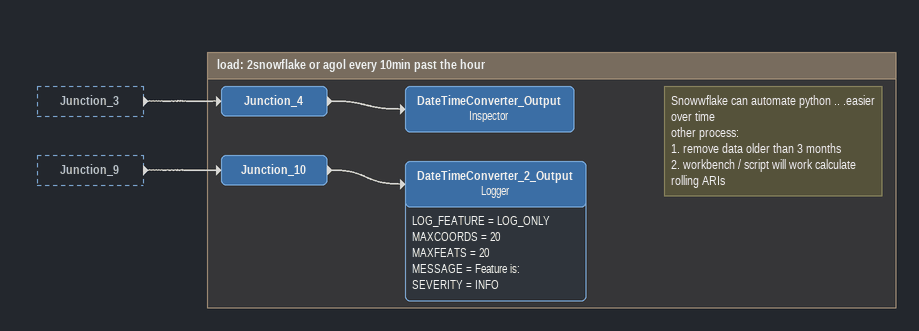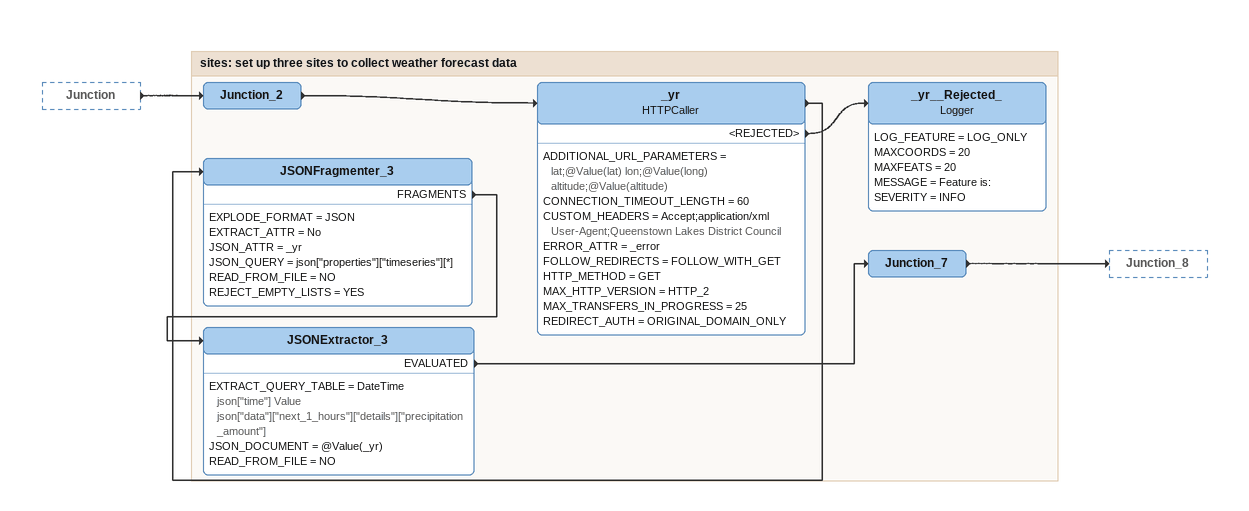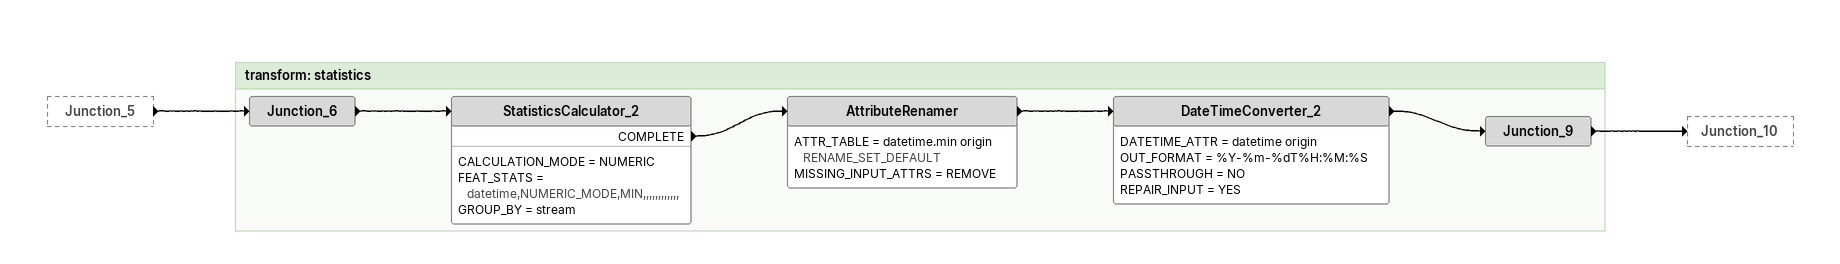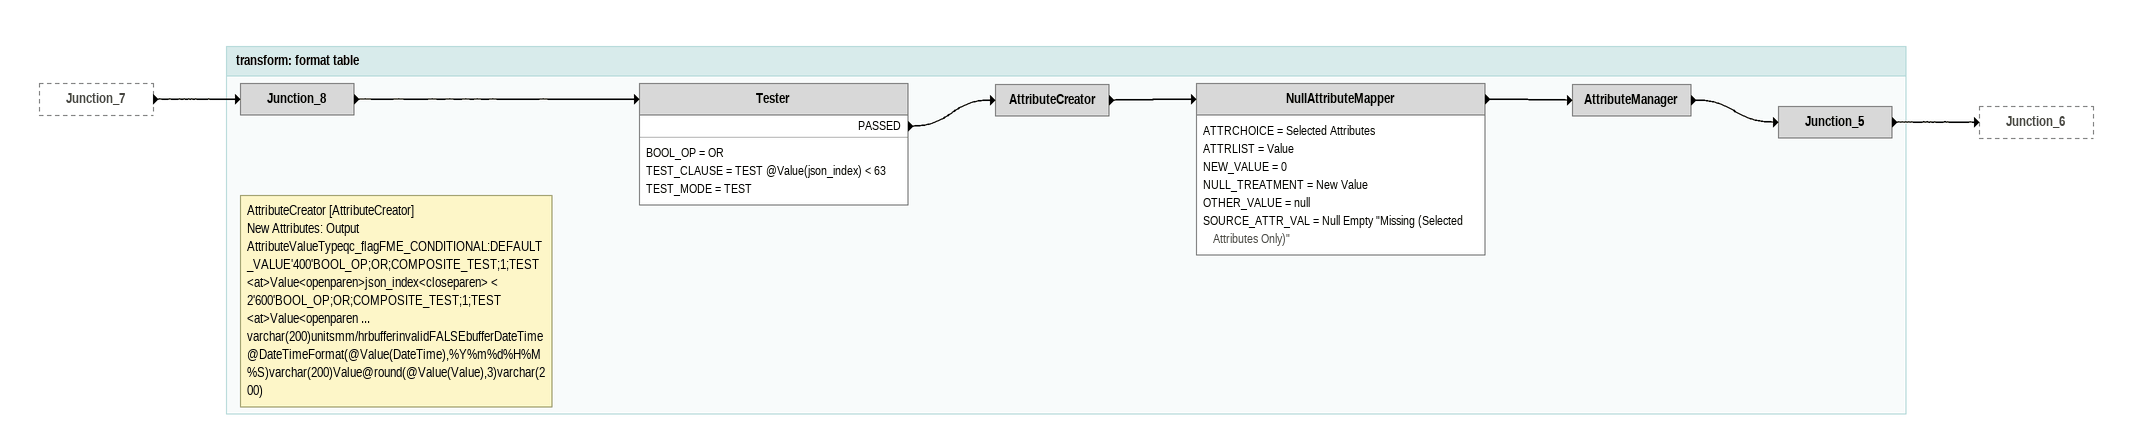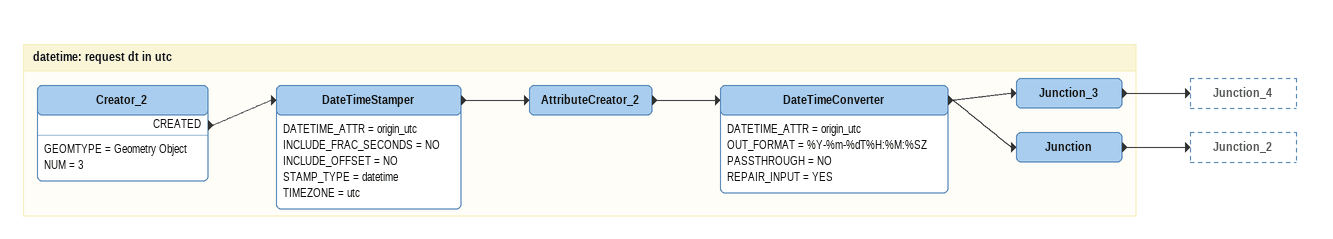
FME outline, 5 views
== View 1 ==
Junction_3 [outside]
    -> Junction_4
Junction_9 [outside]
    -> Junction_10

Bookmark: load: 2snowflake or agol every 10min past the hour
Junction_4
    -> DateTimeConverter_Output
Note: Snowwflake can automate python .. .easier over time / other process: / 1. remove data older than 3 months / 2. workbench / script will work calculate rolling ARIs
DateTimeConverter_Output: Inspector
Junction_10
    -> DateTimeConverter_2_Output
DateTimeConverter_2_Output: Logger
    LOG_FEATURE = LOG_ONLY
    MAXCOORDS = 20
    MAXFEATS = 20
    MESSAGE = Feature is:
    SEVERITY = INFO

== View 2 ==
Junction [outside]
    -> Junction_2

Bookmark: sites: set up three sites to collect weather forecast data
Junction_2
    -> _yr
_yr: HTTPCaller
    ADDITIONAL_URL_PARAMETERS = lat;@Value(lat) lon;@Value(long) altitude;@Value(altitude)
    CONNECTION_TIMEOUT_LENGTH = 60
    CUSTOM_HEADERS = Accept;application/xml User-Agent;Queenstown Lakes District Council
    ERROR_ATTR = _error
    FOLLOW_REDIRECTS = FOLLOW_WITH_GET
    HTTP_METHOD = GET
    MAX_HTTP_VERSION = HTTP_2
    MAX_TRANSFERS_IN_PROGRESS = 25
    REDIRECT_AUTH = ORIGINAL_DOMAIN_ONLY
    -> JSONFragmenter_3
    <REJECTED> -> _yr__Rejected_
_yr__Rejected_: Logger
    LOG_FEATURE = LOG_ONLY
    MAXCOORDS = 20
    MAXFEATS = 20
    MESSAGE = Feature is:
    SEVERITY = INFO
JSONFragmenter_3
    EXPLODE_FORMAT = JSON
    EXTRACT_ATTR = No
    JSON_ATTR = _yr
    JSON_QUERY = json["properties"]["timeseries"][*]
    READ_FROM_FILE = NO
    REJECT_EMPTY_LISTS = YES
    FRAGMENTS -> JSONExtractor_3
JSONExtractor_3
    EXTRACT_QUERY_TABLE = DateTime json["time"] Value json["data"]["next_1_hours"]["details"]["precipitation_amount"]
    JSON_DOCUMENT = @Value(_yr)
    READ_FROM_FILE = NO
    EVALUATED -> Junction_7
Junction_7
    -> Junction_8

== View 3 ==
Junction_5 [outside]
    -> Junction_6

Bookmark: transform: statistics
Junction_6
    -> StatisticsCalculator_2
StatisticsCalculator_2
    CALCULATION_MODE = NUMERIC
    FEAT_STATS = datetime,NUMERIC_MODE,MIN,,,,,,,,,,,,
    GROUP_BY = stream
    COMPLETE -> AttributeRenamer
AttributeRenamer
    ATTR_TABLE = datetime.min origin RENAME_SET_DEFAULT
    MISSING_INPUT_ATTRS = REMOVE
    -> DateTimeConverter_2
DateTimeConverter_2
    DATETIME_ATTR = datetime origin
    OUT_FORMAT = %Y-%m-%dT%H:%M:%S
    PASSTHROUGH = NO
    REPAIR_INPUT = YES
    -> Junction_9
Junction_9
    -> Junction_10

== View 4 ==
Junction_7 [outside]
    -> Junction_8

Bookmark: transform: format table
Junction_8
    -> Tester
Tester
    BOOL_OP = OR
    TEST_CLAUSE = TEST @Value(json_index) < 63
    TEST_MODE = TEST
    PASSED -> AttributeCreator
Note: AttributeCreator [AttributeCreator] / New Attributes: Output AttributeValueTypeqc_flagFME_CONDITIONAL:DEFAULT_VALUE'400'BOOL_OP;OR;COMPOSITE_TEST;1;TEST <at>Value<openparen>json_index<closeparen> < 2'600'BOOL_OP;OR;COMPOSITE_TEST;1;TEST <at>Value<openparen ... varchar(200)unitsmm/hrbufferinvalidFALSEbufferDateTime@DateTimeFormat(@Value(DateTime),%Y%m%d%H%M%S)varchar(200)Value@round(@Value(Value),3)varchar(200)
AttributeCreator
    -> NullAttributeMapper
NullAttributeMapper
    ATTRCHOICE = Selected Attributes
    ATTRLIST = Value
    NEW_VALUE = 0
    NULL_TREATMENT = New Value
    OTHER_VALUE = null
    SOURCE_ATTR_VAL = Null Empty "Missing (Selected Attributes Only)"
    -> AttributeManager
AttributeManager
    -> Junction_5
Junction_5
    -> Junction_6

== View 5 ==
Bookmark: datetime: request dt in utc
Creator_2
    GEOMTYPE = Geometry Object
    NUM = 3
    CREATED -> DateTimeStamper
DateTimeStamper
    DATETIME_ATTR = origin_utc
    INCLUDE_FRAC_SECONDS = NO
    INCLUDE_OFFSET = NO
    STAMP_TYPE = datetime
    TIMEZONE = utc
    -> AttributeCreator_2
AttributeCreator_2
    -> DateTimeConverter
DateTimeConverter
    DATETIME_ATTR = origin_utc
    OUT_FORMAT = %Y-%m-%dT%H:%M:%SZ
    PASSTHROUGH = NO
    REPAIR_INPUT = YES
    -> Junction
    -> Junction_3
Junction_3
    -> Junction_4
Junction
    -> Junction_2
